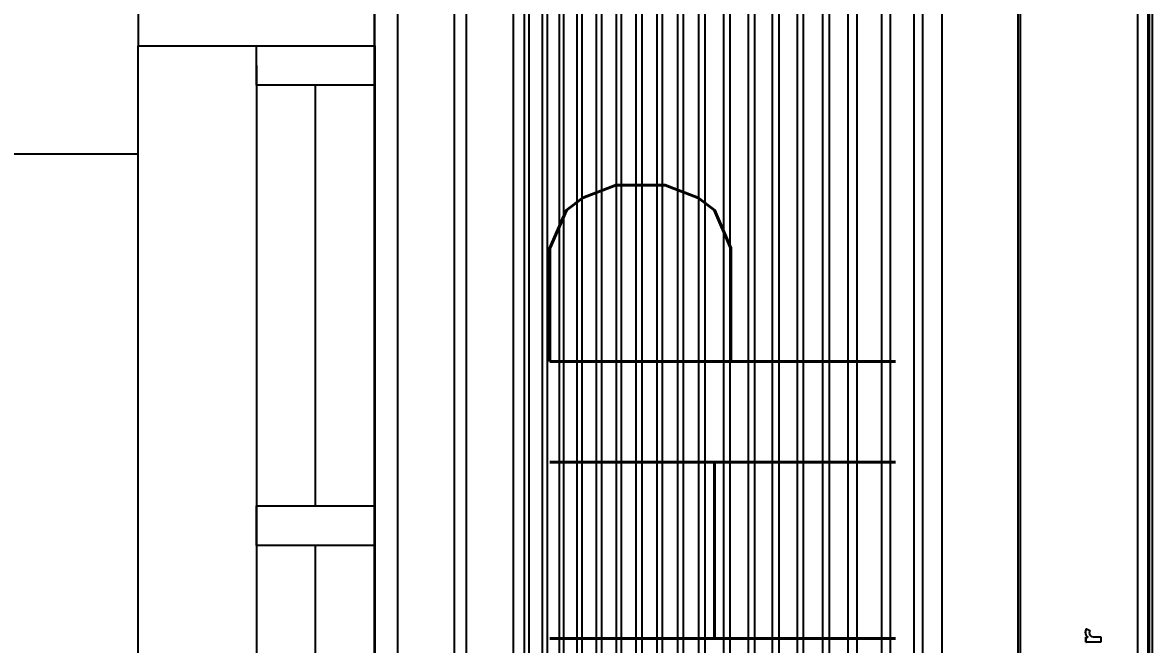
# Model space of a CAD drawing. Header units: inches. Extents: x -86408137 to 595769, y 1041006 to 3160331.
# Drawn here: x 395926 to 397359, y 1082648 to 1083436 of the extents above; entities that cross this region are included whole.
import ezdxf

# ---------------------------------------------------------------- set-up
doc = ezdxf.new("R2010")
doc.units = ezdxf.units.IN
doc.header["$MEASUREMENT"] = 0
for name, color, linetype in [('Edges', 7, 'Continuous'), ('LW', 2, 'Continuous'), ('WALL', 1, 'Continuous'), ('WIN', 9, 'Continuous')]:
    doc.layers.add(name, color=color, linetype=linetype)
doc.styles.add('LAILA', font='romans.shx', dxfattribs={"width": 0.85, "height": 350})

# ---------------------------------------------------------------- blocks, each defined once
blk = doc.blocks.new('air con')
at = {"layer": 'Edges'}
for p, q in [((71.402, 41.898), (152.402, 41.898)), ((71.402, 41.095), (152.402, 41.095)), ((71.402, 39.122), (152.402, 39.122)), ((152.402, 38.724), (71.402, 38.724)), ((152.402, 37.092), (71.402, 37.092)), ((152.402, 36.701), (71.402, 36.701)), ((152.402, 36.542), (71.402, 36.542)), ((152.402, 36.078), (71.402, 36.078)), ((152.402, 35.914), (71.402, 35.914)), ((152.402, 35.493), (71.402, 35.493)), ((152.402, 35.34), (71.402, 35.34)), ((152.402, 34.877), (71.402, 34.877)), ((152.402, 34.709), (71.402, 34.709)), ((152.402, 34.207), (71.402, 34.207)), ((152.402, 34.022), (71.402, 34.022)), ((152.402, 33.51), (71.402, 33.51)), ((152.402, 33.335), (71.402, 33.335)), ((152.402, 32.826), (71.402, 32.826)), ((152.402, 32.625), (71.402, 32.625)), ((152.402, 32.098), (71.402, 32.098)), ((152.402, 31.911), (71.402, 31.911)), ((152.402, 31.378), (71.402, 31.378)), ((152.402, 31.189), (71.402, 31.189)), ((152.402, 30.654), (71.402, 30.654)), ((152.402, 30.439), (71.402, 30.439)), ((152.402, 29.791), (71.402, 29.791)), ((152.402, 29.562), (71.402, 29.562)), ((152.402, 28.935), (71.402, 28.935)), ((152.402, 28.714), (71.402, 28.714)), ((152.402, 28.092), (71.402, 28.092)), ((152.402, 27.871), (71.402, 27.871)), ((152.402, 27.226), (71.402, 27.226)), ((152.402, 27.024), (71.402, 27.024)), ((152.402, 26.349), (71.402, 26.349)), ((152.402, 26.117), (71.402, 26.117)), ((152.402, 25.469), (71.402, 25.469)), ((152.402, 25.162), (71.402, 25.162)), ((152.402, 24.304), (71.402, 24.304)), ((152.402, 24.002), (71.402, 24.002)), ((152.402, 23.184), (71.402, 23.184)), ((152.402, 22.883), (71.402, 22.883)), ((152.402, 22.213), (71.402, 22.213)), ((152.402, 19.568), (71.402, 19.568)), ((152.402, 19.493), (71.402, 19.493)), ((116.073, 17.206), (116.248, 17.206)), ((116.073, 17.206), (116.073, 17.199)), ((116.073, 17.199), (116.248, 17.199)), ((116.073, 16.682), (116.073, 17.199)), ((116.248, 17.206), (116.248, 17.199)), ((116.248, 17.199), (116.253, 17.137)), ((116.248, 17.125), (116.291, 17.169)), ((116.248, 17.132), (116.253, 17.137)), ((116.248, 17.132), (116.248, 17.125)), ((116.291, 17.175), (116.253, 17.137)), ((116.266, 16.951), (116.262, 16.841)), ((116.278, 17.015), (116.266, 16.951)), ((116.296, 17.05), (116.278, 17.015)), ((116.291, 17.175), (116.329, 17.201)), ((116.291, 17.169), (116.329, 17.194)), ((116.291, 17.175), (116.291, 17.169)), ((116.321, 17.072), (116.296, 17.05)), ((116.351, 17.084), (116.321, 17.072)), ((116.329, 17.201), (116.368, 17.213)), ((116.329, 17.194), (116.368, 17.206)), ((116.329, 17.201), (116.329, 17.194)), ((116.388, 17.088), (116.351, 17.084)), ((116.368, 17.213), (116.411, 17.217)), ((116.368, 17.213), (116.368, 17.206)), ((116.368, 17.206), (116.411, 17.211)), ((116.431, 17.082), (116.388, 17.088)), ((116.411, 17.217), (116.474, 17.211)), ((116.411, 17.217), (116.411, 17.211)), ((116.411, 17.211), (116.474, 17.204)), ((116.477, 17.065), (116.431, 17.082)), ((116.474, 17.211), (116.535, 17.192)), ((116.474, 17.211), (116.474, 17.204)), ((116.474, 17.204), (116.535, 17.185)), ((116.535, 17.185), (116.477, 17.065)), ((116.535, 17.192), (116.535, 17.185)), ((116.262, 16.682), (116.073, 16.682)), ((116.262, 16.841), (116.262, 16.682)), ((146.421, 15.42), (76.921, 15.42)), ((146.421, 15.051), (76.921, 15.051)), ((146.421, 15.012), (76.921, 15.012)), ((71.402, 14.898), (152.402, 14.898))]:
    blk.add_line(p, q, dxfattribs=at)
blk = doc.blocks.new('1.5HP AIR CONDITION')
at = {"xscale": 36.51607049631966, "yscale": 36.51607049631966, "zscale": 36.51607049631966}
blk.add_blockref('air con', (-4086.2, -544), dxfattribs=at)
at = {"insert": (-704.8, 763.8), "char_height": 438.25, "width": 4290.862, "attachment_point": 1, "style": 'LAILA'}
blk.add_mtext('1.5HP', dxfattribs=at)

msp = doc.modelspace()

# ---------------------------------------------------------------- linework, layer by layer
at = {"layer": 'LW'}
for p, q in [((396072.7, 1081606.6), (396072.7, 1083406.6)), ((396072.7, 1083269.1), (393497.7, 1083269.1))]:
    msp.add_line(p, q, dxfattribs=at)
at = {"layer": 'WALL'}
msp.add_line((396372.7, 1083406.6), (396372.7, 1084144.1), dxfattribs=at)
msp.add_lwpolyline([(396372.7, 1083406.6), (396372.7, 1083556.6), (396072.7, 1083556.6), (396072.7, 1083406.6)], close=True, dxfattribs=at)
at = {"layer": 'WIN'}
for p, q in [((396372.7, 1083406.6), (396372.7, 1081606.6)), ((396222.7, 1083381.6), (396222.7, 1081631.6)), ((396297.7, 1082823.2), (396297.7, 1083356.6)), ((396297.7, 1082239.9), (396297.7, 1082773.2))]:
    msp.add_line(p, q, dxfattribs=at)
for points in [[(396222.7, 1083356.6), (396222.7, 1083406.6), (396372.7, 1083406.6), (396372.7, 1083356.6)], [(396222.7, 1082773.2), (396222.7, 1082823.2), (396372.7, 1082823.2), (396372.7, 1082773.2)]]:
    msp.add_lwpolyline(points, close=True, dxfattribs=at)

# ---------------------------------------------------------------- block references
at = {"rotation": 90}
msp.add_blockref('1.5HP AIR CONDITION', (397358.6, 1082498), dxfattribs=at)

doc.saveas('drawing.dxf')
